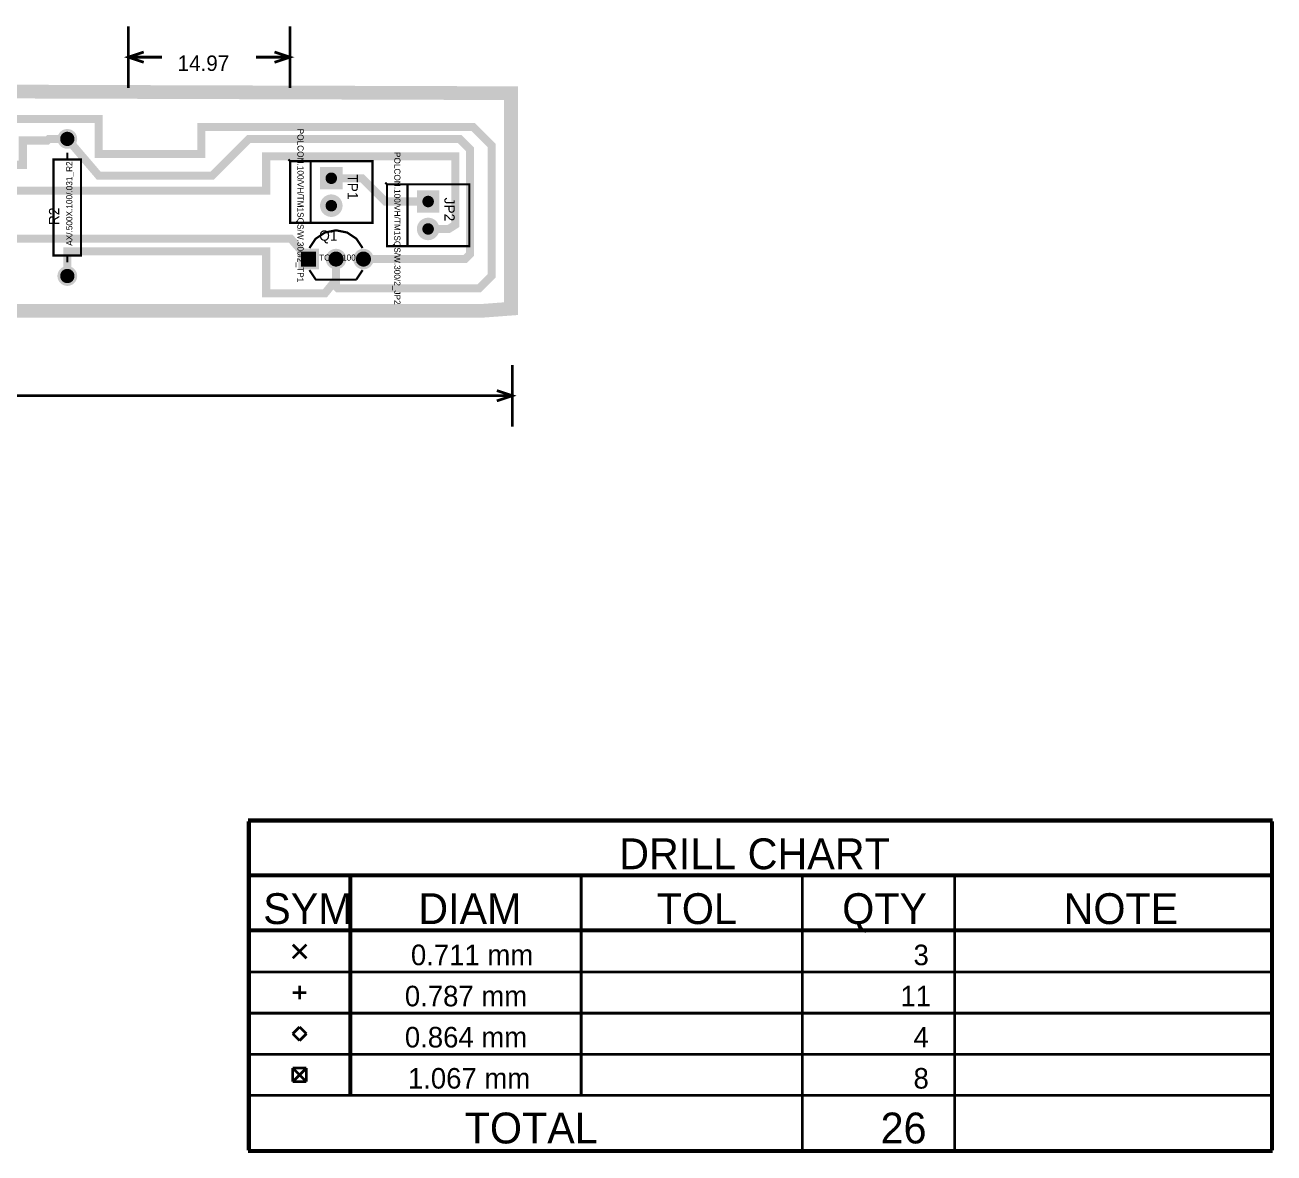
# Model space of a CAD drawing. Extents: x -5.05 to 3.63, y -3.21 to 0.9.
# Drawn here: x -0.919 to 3.635, y -3.21 to 0.904 of the extents above; entities that cross this region are included whole.
import ezdxf

# ---------------------------------------------------------------- set-up
doc = ezdxf.new("R2010")
doc.units = 0
doc.layers.get('0').update_dxf_attribs({"color": 1, "linetype": 'CONTINUOUS'})
for name, color, linetype in [('ASYBOT', 7, 'CONTINUOUS'), ('ASYTOP', 6, 'CONTINUOUS'), ('BOTTOM', 3, 'CONTINUOUS'), ('COMPONENTS_TOP', 1, 'CONTINUOUS'), ('DRILL', 1, 'CONTINUOUS'), ('DRLDWG', 8, 'CONTINUOUS'), ('GND', 4, 'CONTINUOUS'), ('INNER1', 8, 'CONTINUOUS'), ('INNER10', 1, 'CONTINUOUS'), ('INNER11', 2, 'CONTINUOUS'), ('INNER12', 3, 'CONTINUOUS'), ('INNER2', 1, 'CONTINUOUS'), ('INNER3', 2, 'CONTINUOUS'), ('INNER4', 3, 'CONTINUOUS'), ('INNER5', 4, 'CONTINUOUS'), ('INNER6', 5, 'CONTINUOUS'), ('INNER7', 6, 'CONTINUOUS'), ('INNER8', 7, 'CONTINUOUS'), ('INNER9', 8, 'CONTINUOUS'), ('OBS_ASYTOP', 6, 'CONTINUOUS'), ('OBS_DRLDWG', 8, 'CONTINUOUS'), ('OBS_GLOBAL_LAYER', 1, 'CONTINUOUS'), ('OBS_SSTOP', 4, 'CONTINUOUS'), ('OBS_TOP', 2, 'CONTINUOUS'), ('PADSTACKS', 1, 'CONTINUOUS'), ('POWER', 7, 'CONTINUOUS'), ('SMBOT', 1, 'CONTINUOUS'), ('SMTOP', 8, 'CONTINUOUS'), ('TOP', 2, 'CONTINUOUS')]:
    doc.layers.add(name, color=color, linetype=linetype)

# ---------------------------------------------------------------- blocks, each defined once
blk = doc.blocks.new('padstack_PCON100T_llb_pad1')
blk.add_point((0, 0))
at = {"layer": 'ASYBOT', "const_width": 0.062}
blk.add_lwpolyline([(-0.031, 0), (0.031, 0)], dxfattribs=at)
at = {"layer": 'ASYTOP', "const_width": 0.062}
blk.add_lwpolyline([(-0.031, 0), (0.031, 0)], dxfattribs=at)
at = {"layer": 'BOTTOM', "const_width": 0.062}
blk.add_lwpolyline([(-0.031, 0), (0.031, 0)], dxfattribs=at)
at = {"layer": 'DRILL', "const_width": 0.021}
blk.add_lwpolyline([(-0.0105, 0, 1), (0.0105, 0, 1)], format="xyb", close=True, dxfattribs=at)
at = {"layer": 'DRLDWG', "const_width": 0.021}
blk.add_lwpolyline([(-0.0105, 0, 1), (0.0105, 0, 1)], format="xyb", close=True, dxfattribs=at)
at = {"layer": 'GND', "const_width": 0.082}
blk.add_lwpolyline([(-0.041, 0), (0.041, 0)], dxfattribs=at)
at = {"layer": 'INNER1', "const_width": 0.062}
blk.add_lwpolyline([(-0.031, 0), (0.031, 0)], dxfattribs=at)
at = {"layer": 'INNER10', "const_width": 0.062}
blk.add_lwpolyline([(-0.031, 0), (0.031, 0)], dxfattribs=at)
at = {"layer": 'INNER11', "const_width": 0.062}
blk.add_lwpolyline([(-0.031, 0), (0.031, 0)], dxfattribs=at)
at = {"layer": 'INNER12', "const_width": 0.062}
blk.add_lwpolyline([(-0.031, 0), (0.031, 0)], dxfattribs=at)
at = {"layer": 'INNER2', "const_width": 0.062}
blk.add_lwpolyline([(-0.031, 0), (0.031, 0)], dxfattribs=at)
at = {"layer": 'INNER3', "const_width": 0.062}
blk.add_lwpolyline([(-0.031, 0), (0.031, 0)], dxfattribs=at)
at = {"layer": 'INNER4', "const_width": 0.062}
blk.add_lwpolyline([(-0.031, 0), (0.031, 0)], dxfattribs=at)
at = {"layer": 'INNER5', "const_width": 0.062}
blk.add_lwpolyline([(-0.031, 0), (0.031, 0)], dxfattribs=at)
at = {"layer": 'INNER6', "const_width": 0.062}
blk.add_lwpolyline([(-0.031, 0), (0.031, 0)], dxfattribs=at)
at = {"layer": 'INNER7', "const_width": 0.062}
blk.add_lwpolyline([(-0.031, 0), (0.031, 0)], dxfattribs=at)
at = {"layer": 'INNER8', "const_width": 0.062}
blk.add_lwpolyline([(-0.031, 0), (0.031, 0)], dxfattribs=at)
at = {"layer": 'INNER9', "const_width": 0.062}
blk.add_lwpolyline([(-0.031, 0), (0.031, 0)], dxfattribs=at)
at = {"layer": 'POWER', "const_width": 0.082}
blk.add_lwpolyline([(-0.041, 0), (0.041, 0)], dxfattribs=at)
at = {"layer": 'SMBOT', "const_width": 0.062}
blk.add_lwpolyline([(-0.031, 0), (0.031, 0)], dxfattribs=at)
at = {"layer": 'SMTOP', "const_width": 0.062}
blk.add_lwpolyline([(-0.031, 0), (0.031, 0)], dxfattribs=at)
at = {"layer": 'TOP', "const_width": 0.062}
blk.add_lwpolyline([(-0.031, 0), (0.031, 0)], dxfattribs=at)
blk = doc.blocks.new('padstack_PCON100T_llb_pad2')
blk.add_point((0, 0))
at = {"layer": 'ASYBOT', "const_width": 0.031}
blk.add_lwpolyline([(-0.0155, 0, 1), (0.0155, 0, 1)], format="xyb", close=True, dxfattribs=at)
at = {"layer": 'ASYTOP', "const_width": 0.031}
blk.add_lwpolyline([(-0.0155, 0, 1), (0.0155, 0, 1)], format="xyb", close=True, dxfattribs=at)
at = {"layer": 'BOTTOM', "const_width": 0.031}
blk.add_lwpolyline([(-0.0155, 0, 1), (0.0155, 0, 1)], format="xyb", close=True, dxfattribs=at)
at = {"layer": 'DRILL', "const_width": 0.021}
blk.add_lwpolyline([(-0.0105, 0, 1), (0.0105, 0, 1)], format="xyb", close=True, dxfattribs=at)
at = {"layer": 'DRLDWG', "const_width": 0.021}
blk.add_lwpolyline([(-0.0105, 0, 1), (0.0105, 0, 1)], format="xyb", close=True, dxfattribs=at)
at = {"layer": 'GND', "const_width": 0.041}
blk.add_lwpolyline([(-0.0205, 0, 1), (0.0205, 0, 1)], format="xyb", close=True, dxfattribs=at)
at = {"layer": 'INNER1', "const_width": 0.031}
blk.add_lwpolyline([(-0.0155, 0, 1), (0.0155, 0, 1)], format="xyb", close=True, dxfattribs=at)
at = {"layer": 'INNER10', "const_width": 0.031}
blk.add_lwpolyline([(-0.0155, 0, 1), (0.0155, 0, 1)], format="xyb", close=True, dxfattribs=at)
at = {"layer": 'INNER11', "const_width": 0.031}
blk.add_lwpolyline([(-0.0155, 0, 1), (0.0155, 0, 1)], format="xyb", close=True, dxfattribs=at)
at = {"layer": 'INNER12', "const_width": 0.031}
blk.add_lwpolyline([(-0.0155, 0, 1), (0.0155, 0, 1)], format="xyb", close=True, dxfattribs=at)
at = {"layer": 'INNER2', "const_width": 0.031}
blk.add_lwpolyline([(-0.0155, 0, 1), (0.0155, 0, 1)], format="xyb", close=True, dxfattribs=at)
at = {"layer": 'INNER3', "const_width": 0.031}
blk.add_lwpolyline([(-0.0155, 0, 1), (0.0155, 0, 1)], format="xyb", close=True, dxfattribs=at)
at = {"layer": 'INNER4', "const_width": 0.031}
blk.add_lwpolyline([(-0.0155, 0, 1), (0.0155, 0, 1)], format="xyb", close=True, dxfattribs=at)
at = {"layer": 'INNER5', "const_width": 0.031}
blk.add_lwpolyline([(-0.0155, 0, 1), (0.0155, 0, 1)], format="xyb", close=True, dxfattribs=at)
at = {"layer": 'INNER6', "const_width": 0.031}
blk.add_lwpolyline([(-0.0155, 0, 1), (0.0155, 0, 1)], format="xyb", close=True, dxfattribs=at)
at = {"layer": 'INNER7', "const_width": 0.031}
blk.add_lwpolyline([(-0.0155, 0, 1), (0.0155, 0, 1)], format="xyb", close=True, dxfattribs=at)
at = {"layer": 'INNER8', "const_width": 0.031}
blk.add_lwpolyline([(-0.0155, 0, 1), (0.0155, 0, 1)], format="xyb", close=True, dxfattribs=at)
at = {"layer": 'INNER9', "const_width": 0.031}
blk.add_lwpolyline([(-0.0155, 0, 1), (0.0155, 0, 1)], format="xyb", close=True, dxfattribs=at)
at = {"layer": 'POWER', "const_width": 0.041}
blk.add_lwpolyline([(-0.0205, 0, 1), (0.0205, 0, 1)], format="xyb", close=True, dxfattribs=at)
at = {"layer": 'SMBOT', "const_width": 0.031}
blk.add_lwpolyline([(-0.0155, 0, 1), (0.0155, 0, 1)], format="xyb", close=True, dxfattribs=at)
at = {"layer": 'SMTOP', "const_width": 0.031}
blk.add_lwpolyline([(-0.0155, 0, 1), (0.0155, 0, 1)], format="xyb", close=True, dxfattribs=at)
at = {"layer": 'TOP', "const_width": 0.031}
blk.add_lwpolyline([(-0.0155, 0, 1), (0.0155, 0, 1)], format="xyb", close=True, dxfattribs=at)
blk = doc.blocks.new('footprint_POLCON_100_VH_TM1SQ_3')
at = {"layer": 'PADSTACKS'}
for name, p in [('padstack_PCON100T_llb_pad1', (0, 0)), ('padstack_PCON100T_llb_pad2', (0.1, 0))]:
    blk.add_blockref(name, p, dxfattribs=at)
blk = doc.blocks.new('padstack_TO_llb_pad26')
blk.add_point((0, 0))
at = {"layer": 'ASYBOT', "const_width": 0.055}
blk.add_lwpolyline([(-0.0275, 0), (0.0275, 0)], dxfattribs=at)
at = {"layer": 'ASYTOP', "const_width": 0.055}
blk.add_lwpolyline([(-0.0275, 0), (0.0275, 0)], dxfattribs=at)
at = {"layer": 'BOTTOM', "const_width": 0.055}
blk.add_lwpolyline([(-0.0275, 0), (0.0275, 0)], dxfattribs=at)
at = {"layer": 'DRILL', "const_width": 0.0155}
blk.add_lwpolyline([(-0.0077, 0, 1), (0.0077, 0, 1)], format="xyb", close=True, dxfattribs=at)
at = {"layer": 'DRLDWG', "const_width": 0.0155}
blk.add_lwpolyline([(-0.0077, 0, 1), (0.0077, 0, 1)], format="xyb", close=True, dxfattribs=at)
at = {"layer": 'GND', "const_width": 0.075}
blk.add_lwpolyline([(-0.0375, 0), (0.0375, 0)], dxfattribs=at)
at = {"layer": 'INNER1', "const_width": 0.055}
blk.add_lwpolyline([(-0.0275, 0), (0.0275, 0)], dxfattribs=at)
at = {"layer": 'INNER10', "const_width": 0.055}
blk.add_lwpolyline([(-0.0275, 0), (0.0275, 0)], dxfattribs=at)
at = {"layer": 'INNER11', "const_width": 0.055}
blk.add_lwpolyline([(-0.0275, 0), (0.0275, 0)], dxfattribs=at)
at = {"layer": 'INNER12', "const_width": 0.055}
blk.add_lwpolyline([(-0.0275, 0), (0.0275, 0)], dxfattribs=at)
at = {"layer": 'INNER2', "const_width": 0.055}
blk.add_lwpolyline([(-0.0275, 0), (0.0275, 0)], dxfattribs=at)
at = {"layer": 'INNER3', "const_width": 0.055}
blk.add_lwpolyline([(-0.0275, 0), (0.0275, 0)], dxfattribs=at)
at = {"layer": 'INNER4', "const_width": 0.055}
blk.add_lwpolyline([(-0.0275, 0), (0.0275, 0)], dxfattribs=at)
at = {"layer": 'INNER5', "const_width": 0.055}
blk.add_lwpolyline([(-0.0275, 0), (0.0275, 0)], dxfattribs=at)
at = {"layer": 'INNER6', "const_width": 0.055}
blk.add_lwpolyline([(-0.0275, 0), (0.0275, 0)], dxfattribs=at)
at = {"layer": 'INNER7', "const_width": 0.055}
blk.add_lwpolyline([(-0.0275, 0), (0.0275, 0)], dxfattribs=at)
at = {"layer": 'INNER8', "const_width": 0.055}
blk.add_lwpolyline([(-0.0275, 0), (0.0275, 0)], dxfattribs=at)
at = {"layer": 'INNER9', "const_width": 0.055}
blk.add_lwpolyline([(-0.0275, 0), (0.0275, 0)], dxfattribs=at)
at = {"layer": 'POWER', "const_width": 0.075}
blk.add_lwpolyline([(-0.0375, 0), (0.0375, 0)], dxfattribs=at)
at = {"layer": 'SMBOT', "const_width": 0.055}
blk.add_lwpolyline([(-0.0275, 0), (0.0275, 0)], dxfattribs=at)
at = {"layer": 'SMTOP', "const_width": 0.055}
blk.add_lwpolyline([(-0.0275, 0), (0.0275, 0)], dxfattribs=at)
at = {"layer": 'TOP', "const_width": 0.055}
blk.add_lwpolyline([(-0.0275, 0), (0.0275, 0)], dxfattribs=at)
blk = doc.blocks.new('padstack_TO_llb_pad6')
blk.add_point((0, 0))
at = {"layer": 'ASYBOT', "const_width": 0.0275}
blk.add_lwpolyline([(-0.0137, 0, 1), (0.0137, 0, 1)], format="xyb", close=True, dxfattribs=at)
at = {"layer": 'ASYTOP', "const_width": 0.0275}
blk.add_lwpolyline([(-0.0137, 0, 1), (0.0137, 0, 1)], format="xyb", close=True, dxfattribs=at)
at = {"layer": 'BOTTOM', "const_width": 0.0275}
blk.add_lwpolyline([(-0.0137, 0, 1), (0.0137, 0, 1)], format="xyb", close=True, dxfattribs=at)
at = {"layer": 'DRILL', "const_width": 0.0155}
blk.add_lwpolyline([(-0.0077, 0, 1), (0.0077, 0, 1)], format="xyb", close=True, dxfattribs=at)
at = {"layer": 'DRLDWG', "const_width": 0.0155}
blk.add_lwpolyline([(-0.0077, 0, 1), (0.0077, 0, 1)], format="xyb", close=True, dxfattribs=at)
at = {"layer": 'GND', "const_width": 0.0375}
blk.add_lwpolyline([(-0.0187, 0, 1), (0.0187, 0, 1)], format="xyb", close=True, dxfattribs=at)
at = {"layer": 'INNER1', "const_width": 0.0275}
blk.add_lwpolyline([(-0.0137, 0, 1), (0.0137, 0, 1)], format="xyb", close=True, dxfattribs=at)
at = {"layer": 'INNER10', "const_width": 0.0275}
blk.add_lwpolyline([(-0.0137, 0, 1), (0.0137, 0, 1)], format="xyb", close=True, dxfattribs=at)
at = {"layer": 'INNER11', "const_width": 0.0275}
blk.add_lwpolyline([(-0.0137, 0, 1), (0.0137, 0, 1)], format="xyb", close=True, dxfattribs=at)
at = {"layer": 'INNER12', "const_width": 0.0275}
blk.add_lwpolyline([(-0.0137, 0, 1), (0.0137, 0, 1)], format="xyb", close=True, dxfattribs=at)
at = {"layer": 'INNER2', "const_width": 0.0275}
blk.add_lwpolyline([(-0.0137, 0, 1), (0.0137, 0, 1)], format="xyb", close=True, dxfattribs=at)
at = {"layer": 'INNER3', "const_width": 0.0275}
blk.add_lwpolyline([(-0.0137, 0, 1), (0.0137, 0, 1)], format="xyb", close=True, dxfattribs=at)
at = {"layer": 'INNER4', "const_width": 0.0275}
blk.add_lwpolyline([(-0.0137, 0, 1), (0.0137, 0, 1)], format="xyb", close=True, dxfattribs=at)
at = {"layer": 'INNER5', "const_width": 0.0275}
blk.add_lwpolyline([(-0.0137, 0, 1), (0.0137, 0, 1)], format="xyb", close=True, dxfattribs=at)
at = {"layer": 'INNER6', "const_width": 0.0275}
blk.add_lwpolyline([(-0.0137, 0, 1), (0.0137, 0, 1)], format="xyb", close=True, dxfattribs=at)
at = {"layer": 'INNER7', "const_width": 0.0275}
blk.add_lwpolyline([(-0.0137, 0, 1), (0.0137, 0, 1)], format="xyb", close=True, dxfattribs=at)
at = {"layer": 'INNER8', "const_width": 0.0275}
blk.add_lwpolyline([(-0.0137, 0, 1), (0.0137, 0, 1)], format="xyb", close=True, dxfattribs=at)
at = {"layer": 'INNER9', "const_width": 0.0275}
blk.add_lwpolyline([(-0.0137, 0, 1), (0.0137, 0, 1)], format="xyb", close=True, dxfattribs=at)
at = {"layer": 'POWER', "const_width": 0.0375}
blk.add_lwpolyline([(-0.0187, 0, 1), (0.0187, 0, 1)], format="xyb", close=True, dxfattribs=at)
at = {"layer": 'SMBOT', "const_width": 0.0275}
blk.add_lwpolyline([(-0.0137, 0, 1), (0.0137, 0, 1)], format="xyb", close=True, dxfattribs=at)
at = {"layer": 'SMTOP', "const_width": 0.0275}
blk.add_lwpolyline([(-0.0137, 0, 1), (0.0137, 0, 1)], format="xyb", close=True, dxfattribs=at)
at = {"layer": 'TOP', "const_width": 0.0275}
blk.add_lwpolyline([(-0.0137, 0, 1), (0.0137, 0, 1)], format="xyb", close=True, dxfattribs=at)
blk = doc.blocks.new('footprint_TO92_100_Q1')
at = {"layer": 'PADSTACKS'}
for name, p in [('padstack_TO_llb_pad26', (0, 0)), ('padstack_TO_llb_pad6', (0.1, 0)), ('padstack_TO_llb_pad6', (0.2, 0))]:
    blk.add_blockref(name, p, dxfattribs=at)
blk = doc.blocks.new('padstack_TM_AXIAL_llb_pad3')
blk.add_point((0, 0))
at = {"layer": 'ASYBOT', "const_width": 0.026}
blk.add_lwpolyline([(-0.013, 0, 1), (0.013, 0, 1)], format="xyb", close=True, dxfattribs=at)
at = {"layer": 'ASYTOP', "const_width": 0.026}
blk.add_lwpolyline([(-0.013, 0, 1), (0.013, 0, 1)], format="xyb", close=True, dxfattribs=at)
at = {"layer": 'BOTTOM', "const_width": 0.026}
blk.add_lwpolyline([(-0.013, 0, 1), (0.013, 0, 1)], format="xyb", close=True, dxfattribs=at)
at = {"layer": 'DRILL', "const_width": 0.0155}
blk.add_lwpolyline([(-0.0077, 0, 1), (0.0077, 0, 1)], format="xyb", close=True, dxfattribs=at)
at = {"layer": 'DRLDWG', "const_width": 0.0155}
blk.add_lwpolyline([(-0.0077, 0, 1), (0.0077, 0, 1)], format="xyb", close=True, dxfattribs=at)
at = {"layer": 'GND', "const_width": 0.036}
blk.add_lwpolyline([(-0.018, 0, 1), (0.018, 0, 1)], format="xyb", close=True, dxfattribs=at)
at = {"layer": 'INNER1', "const_width": 0.026}
blk.add_lwpolyline([(-0.013, 0, 1), (0.013, 0, 1)], format="xyb", close=True, dxfattribs=at)
at = {"layer": 'INNER10', "const_width": 0.026}
blk.add_lwpolyline([(-0.013, 0, 1), (0.013, 0, 1)], format="xyb", close=True, dxfattribs=at)
at = {"layer": 'INNER11', "const_width": 0.026}
blk.add_lwpolyline([(-0.013, 0, 1), (0.013, 0, 1)], format="xyb", close=True, dxfattribs=at)
at = {"layer": 'INNER12', "const_width": 0.026}
blk.add_lwpolyline([(-0.013, 0, 1), (0.013, 0, 1)], format="xyb", close=True, dxfattribs=at)
at = {"layer": 'INNER2', "const_width": 0.026}
blk.add_lwpolyline([(-0.013, 0, 1), (0.013, 0, 1)], format="xyb", close=True, dxfattribs=at)
at = {"layer": 'INNER3', "const_width": 0.026}
blk.add_lwpolyline([(-0.013, 0, 1), (0.013, 0, 1)], format="xyb", close=True, dxfattribs=at)
at = {"layer": 'INNER4', "const_width": 0.026}
blk.add_lwpolyline([(-0.013, 0, 1), (0.013, 0, 1)], format="xyb", close=True, dxfattribs=at)
at = {"layer": 'INNER5', "const_width": 0.026}
blk.add_lwpolyline([(-0.013, 0, 1), (0.013, 0, 1)], format="xyb", close=True, dxfattribs=at)
at = {"layer": 'INNER6', "const_width": 0.026}
blk.add_lwpolyline([(-0.013, 0, 1), (0.013, 0, 1)], format="xyb", close=True, dxfattribs=at)
at = {"layer": 'INNER7', "const_width": 0.026}
blk.add_lwpolyline([(-0.013, 0, 1), (0.013, 0, 1)], format="xyb", close=True, dxfattribs=at)
at = {"layer": 'INNER8', "const_width": 0.026}
blk.add_lwpolyline([(-0.013, 0, 1), (0.013, 0, 1)], format="xyb", close=True, dxfattribs=at)
at = {"layer": 'INNER9', "const_width": 0.026}
blk.add_lwpolyline([(-0.013, 0, 1), (0.013, 0, 1)], format="xyb", close=True, dxfattribs=at)
at = {"layer": 'POWER', "const_width": 0.036}
blk.add_lwpolyline([(-0.018, 0, 1), (0.018, 0, 1)], format="xyb", close=True, dxfattribs=at)
at = {"layer": 'SMBOT', "const_width": 0.026}
blk.add_lwpolyline([(-0.013, 0, 1), (0.013, 0, 1)], format="xyb", close=True, dxfattribs=at)
at = {"layer": 'SMTOP', "const_width": 0.026}
blk.add_lwpolyline([(-0.013, 0, 1), (0.013, 0, 1)], format="xyb", close=True, dxfattribs=at)
at = {"layer": 'TOP', "const_width": 0.026}
blk.add_lwpolyline([(-0.013, 0, 1), (0.013, 0, 1)], format="xyb", close=True, dxfattribs=at)
blk = doc.blocks.new('footprint_AX__500X_100__031_R2')
at = {"layer": 'PADSTACKS'}
for p in [(0, 0), (0.5, 0)]:
    blk.add_blockref('padstack_TM_AXIAL_llb_pad3', p, dxfattribs=at)
blk = doc.blocks.new('footprint_POLCON_100_VH_TM1SQ_4')
at = {"layer": 'PADSTACKS'}
for name, p in [('padstack_PCON100T_llb_pad1', (0, 0)), ('padstack_PCON100T_llb_pad2', (0.1, 0))]:
    blk.add_blockref(name, p, dxfattribs=at)

msp = doc.modelspace()

# ---------------------------------------------------------------- linework, layer by layer
at = {"layer": 'BOARD_OUTLINE', "const_width": 0.05}
msp.add_lwpolyline([(-4.5683, 0.6728), (0.8533, 0.6551), (0.8533, -0.1307), (0.7504, -0.1384), (-4.2362, -0.1384), (-4.5547, -0.1323), (-4.5547, -0.1461), (-4.5683, -0.1325), (-4.5683, 0.6728)], dxfattribs=at)
at = {"layer": 'BOTTOM', "const_width": 0.0295}
for points in [[(-4.123, -0.0069), (-4.397, -0.0069), (-4.4929, 0.089), (-4.4929, 0.522), (-4.4142, 0.6008), (-3.8787, 0.6008), (-3.8488, 0.5709), (-3.0512, 0.5709), (-3.0512, 0.4528), (-0.9843, 0.4528), (-0.9843, 0.5614), (-0.6496, 0.5614), (-0.6496, 0.4331), (-0.2756, 0.4331), (-0.2756, 0.5315), (0.7157, 0.5315), (0.7827, 0.4646), (0.7827, -0.011), (0.7371, -0.0566), (0.2221, -0.0566), (0.2154, -0.0498), (0.2154, 0.0502)], [(-3.55, 0.3683), (-3.4947, 0.4236), (-3.2606, 0.4236), (-3.2016, 0.4827), (-3.1102, 0.4827), (-3.1102, 0.3937), (-0.9262, 0.3937), (-0.9262, 0.4827), (-0.8372, 0.4827), (-0.8315, 0.4884), (-0.7642, 0.4884)], [(0.3154, 0.0502), (0.6864, 0.0502), (0.7039, 0.0677), (0.7039, 0.4502), (0.6657, 0.4884), (-0.1022, 0.4884), (-0.2362, 0.3543), (-0.6496, 0.3543), (-0.7642, 0.4884)], [(0.5512, 0.16), (0.6262, 0.16), (0.65, 0.175), (0.65, 0.425), (-0.0394, 0.425), (-0.0394, 0.3), (-1, 0.3), (-1.275, 0.025)], [(0.1982, 0.3449), (0.3102, 0.3449), (0.3951, 0.26), (0.5512, 0.26)], [(0.1154, 0.0502), (0.05, 0.125), (-1.075, 0.125), (-1.1864, 0.0102), (-1.2055, 0.0102), (-1.2843, -0.0685), (-1.4614, -0.0685), (-1.625, 0.1), (-1.625, 0.125), (-1.6535, 0.125), (-1.6535, 0.2362), (-3.05, 0.2362), (-3.05, 0.0102), (-3.6768, 0.0102), (-3.8089, 0.1423)], [(-0.7642, -0.0116), (-0.7642, 0.0787), (-0.0394, 0.0787), (-0.0394, -0.075), (0.175, -0.075), (0.2154, -0.0248), (0.2154, 0.0502)], [(0.2154, 0.0502), (0.2154, 0.0502)]]:
    msp.add_lwpolyline(points, dxfattribs=at)
at = {"layer": 'OBS_ASYTOP', "const_width": 0.008}
for points in [[(-0.7142, 0.4134), (-0.8142, 0.4134), (-0.8142, 0.4134), (-0.8142, 0.0634), (-0.7142, 0.0634), (-0.7142, 0.4134)], [(-0.7642, 0.4134), (-0.7642, 0.4384)], [(0.0482, 0.4074), (0.0481, 0.4074), (0.0419, 0.4136)], [(0.0482, 0.1824), (0.0482, 0.4074), (0.3482, 0.4074), (0.3482, 0.1824), (0.0482, 0.1824)], [(0.1232, 0.4074), (0.1232, 0.1824)], [(0.4012, 0.3225), (0.4011, 0.3225), (0.3949, 0.3287)], [(0.4012, 0.0975), (0.4012, 0.3225), (0.7012, 0.3225), (0.7012, 0.0975), (0.4012, 0.0975)], [(0.4762, 0.3225), (0.4762, 0.0975)], [(0.3123, 0.0903), (0.2896, 0.1244), (0.2555, 0.1471), (0.2555, 0.1471), (0.2154, 0.1551), (0.2154, 0.1551), (0.1753, 0.1471), (0.1412, 0.1244), (0.1185, 0.0903)], [(-0.7642, 0.0634), (-0.7642, 0.0384)], [(0.1185, 0.0101), (0.1412, -0.024), (0.142, -0.0248), (0.2904, -0.0248)], [(0.2896, -0.024), (0.3123, 0.0101)]]:
    msp.add_lwpolyline(points, dxfattribs=at)
at = {"layer": 'OBS_DRLDWG', "const_width": 0.01}
for points in [[(-0.105, -1.995), (3.63, -1.995)], [(-0.105, -2), (-0.105, -3.2)], [(-0.1, -2), (-0.1, -3.2)], [(-0.1, -2), (3.625, -2)], [(3.625, -2), (3.625, -3.2)], [(3.63, -2), (3.63, -3.2)], [(-0.1, -2.195), (3.625, -2.195)], [(-0.1, -2.2), (3.625, -2.2)], [(0.265, -2.2), (0.265, -3)], [(0.27, -2.2), (0.27, -3)], [(1.1092, -2.2), (1.1092, -3)], [(1.9158, -2.2), (1.9158, -3.2)], [(2.4708, -2.2), (2.4708, -3.2)], [(-0.1, -2.395), (3.625, -2.395)], [(-0.1, -2.4), (3.625, -2.4)], [(0.0575, -2.45), (0.1075, -2.5)], [(0.0575, -2.5), (0.1075, -2.45)], [(-0.1, -2.55), (3.625, -2.55)], [(0.0825, -2.65), (0.0825, -2.6)], [(0.0575, -2.625), (0.1075, -2.625)], [(-0.1, -2.7), (3.625, -2.7)], [(0.0575, -2.775), (0.0825, -2.75)], [(0.0825, -2.8), (0.0575, -2.775)], [(0.0825, -2.75), (0.1075, -2.775)], [(0.1075, -2.775), (0.0825, -2.8)], [(-0.1, -2.85), (3.625, -2.85)], [(0.0575, -2.9), (0.1075, -2.95)], [(0.0575, -2.95), (0.1075, -2.9)], [(0.0575, -2.9), (0.1075, -2.9)], [(0.0575, -2.95), (0.0575, -2.9)], [(0.1075, -2.9), (0.1075, -2.95)], [(0.1075, -2.95), (0.0575, -2.95)], [(-0.1, -3), (3.625, -3)], [(-0.105, -3.205), (3.63, -3.205)], [(-0.1, -3.2), (3.625, -3.2)]]:
    msp.add_lwpolyline(points, dxfattribs=at)
at = {"layer": 'OBS_GLOBAL_LAYER', "const_width": 0.00000394}
for points in [[(-0.7102, -0.0526), (-0.7102, 0.5294), (-0.8182, 0.5294), (-0.8182, -0.0526), (-0.7102, -0.0526)], [(0.0379, 0.4176), (0.0379, 0.1784), (0.3522, 0.1784), (0.3522, 0.4176), (0.0379, 0.4176)], [(0.3909, 0.3327), (0.3909, 0.0935), (0.7052, 0.0935), (0.7052, 0.3327), (0.3909, 0.3327)], [(0.0729, -0.0288), (0.3579, -0.0288), (0.3579, 0.1591), (0.0729, 0.1591), (0.0729, -0.0288)]]:
    msp.add_lwpolyline(points, close=True, dxfattribs=at)
at = {"layer": 'OBS_GLOBAL_LAYER', "const_width": 0.0000394}
msp.add_lwpolyline([(-3.1124, 0.486), (-3.1179, 0.4915), (0.037, 0.4915), (0.037, 0.1112), (-3.1136, 0.1112), (-3.1124, 0.486)], dxfattribs=at)
at = {"layer": 'OBS_SSTOP', "const_width": 0.008}
for points in [[(-0.7142, 0.4134), (-0.8142, 0.4134), (-0.8142, 0.4134), (-0.8142, 0.0634), (-0.7142, 0.0634), (-0.7142, 0.4134)], [(-0.7642, 0.4134), (-0.7642, 0.4384)], [(0.0482, 0.4074), (0.0481, 0.4074), (0.0419, 0.4136)], [(0.0482, 0.1824), (0.0482, 0.4074), (0.3482, 0.4074), (0.3482, 0.1824), (0.0482, 0.1824)], [(0.1232, 0.4074), (0.1232, 0.1824)], [(0.4012, 0.3225), (0.4011, 0.3225), (0.3949, 0.3287)], [(0.4012, 0.0975), (0.4012, 0.3225), (0.7012, 0.3225), (0.7012, 0.0975), (0.4012, 0.0975)], [(0.4762, 0.3225), (0.4762, 0.0975)], [(0.3123, 0.0903), (0.2896, 0.1244), (0.2555, 0.1471), (0.2555, 0.1471), (0.2154, 0.1551), (0.2154, 0.1551), (0.1753, 0.1471), (0.1412, 0.1244), (0.1185, 0.0903)], [(-0.7642, 0.0634), (-0.7642, 0.0384)], [(0.1185, 0.0101), (0.1412, -0.024), (0.142, -0.0248), (0.2904, -0.0248)], [(0.2896, -0.024), (0.3123, 0.0101)]]:
    msp.add_lwpolyline(points, dxfattribs=at)
at = {"layer": 'OBS_TOP', "const_width": 0.01}
for points in [[(-0.5419, 0.6739), (-0.5419, 0.8989)], [(0.0474, 0.6739), (0.0474, 0.8989)], [(-0.4857, 0.8052), (-0.5419, 0.7864), (-0.4857, 0.7677)], [(-0.5419, 0.7864), (-0.4185, 0.7864)], [(0.0474, 0.7864), (-0.076, 0.7864)], [(-0.0088, 0.7677), (0.0474, 0.7864), (-0.0088, 0.8052)], [(0.8579, -0.3357), (0.8579, -0.5607)], [(0.8579, -0.4482), (-1.6526, -0.4482)], [(0.8016, -0.467), (0.8579, -0.4482), (0.8016, -0.4295)]]:
    msp.add_lwpolyline(points, dxfattribs=at)

# ---------------------------------------------------------------- block references
at = {"layer": 'COMPONENTS_TOP'}
ref = msp.add_blockref('footprint_AX__500X_100__031_R2', (-0.7642, -0.0116), dxfattribs=dict(at, rotation=90))
ref.add_attrib('COMP_NAME', 'R2', (-0.7936, 0.1738), dxfattribs={"layer": 'ASYTOP', "height": 0.0375, "rotation": 90})
ref.add_attrib('SYM_NAME', 'AX/.500X.100/.031_R2', (-0.7458, 0.0986), dxfattribs={"layer": 'ASYTOP', "height": 0.0225, "rotation": 90})
ref = msp.add_blockref('footprint_POLCON_100_VH_TM1SQ_4', (0.1982, 0.3449), dxfattribs=dict(at, rotation=270))
ref.add_attrib('COMP_NAME', 'TP1', (0.2576, 0.3593), dxfattribs={"layer": 'ASYTOP', "height": 0.0375, "rotation": 270})
ref.add_attrib('SYM_NAME', 'POLCON.100/VH/TM1SQS/W.300/2_TP1', (0.0748, 0.5257), dxfattribs={"layer": 'ASYTOP', "height": 0.0225, "rotation": 270})
ref = msp.add_blockref('footprint_POLCON_100_VH_TM1SQ_3', (0.5512, 0.26), dxfattribs=dict(at, rotation=270))
ref.add_attrib('COMP_NAME', 'JP2', (0.6106, 0.2745), dxfattribs={"layer": 'ASYTOP', "height": 0.0375, "rotation": 270})
ref.add_attrib('SYM_NAME', 'POLCON.100/VH/TM1SQS/W.300/2_JP2', (0.4278, 0.4409), dxfattribs={"layer": 'ASYTOP', "height": 0.0225, "rotation": 270})
ref = msp.add_blockref('footprint_TO92_100_Q1', (0.1154, 0.0502), dxfattribs=at)
ref.add_attrib('COMP_NAME', 'Q1', (0.1539, 0.1171), dxfattribs={"layer": 'ASYTOP', "height": 0.0375})
ref.add_attrib('SYM_NAME', 'TO92/100_Q1', (0.1537, 0.0443), dxfattribs={"layer": 'ASYTOP', "height": 0.0225})

# ---------------------------------------------------------------- texts
at = {"layer": 'DRLDWG'}
for s, height, p in [('DRILL CHART', 0.1125, (1.2479, -2.175)), ('SYM', 0.1125, (-0.05, -2.375)), ('DIAM', 0.1125, (0.5154, -2.375)), ('TOL', 0.1125, (1.3842, -2.375)), ('QTY', 0.1125, (2.0608, -2.375)), ('NOTE', 0.1125, (2.8679, -2.375)), ('0.711 mm', 0.075, (0.4886, -2.525)), ('3', 0.075, (2.3208, -2.525)), ('0.787 mm', 0.075, (0.4664, -2.675)), ('11', 0.075, (2.2731, -2.675)), ('0.864 mm', 0.075, (0.4664, -2.825)), ('4', 0.075, (2.3208, -2.825)), ('1.067 mm', 0.075, (0.4775, -2.975)), ('8', 0.075, (2.3208, -2.975)), ('TOTAL', 0.1125, (0.6846, -3.175)), ('26', 0.1125, (2.2008, -3.175))]:
    msp.add_text(s, height=height, dxfattribs=at).set_placement(p)
at = {"layer": 'TOP'}
msp.add_text('14.97', height=0.05625, dxfattribs=at).set_placement((-0.3622, 0.7364))

doc.saveas('drawing.dxf')
